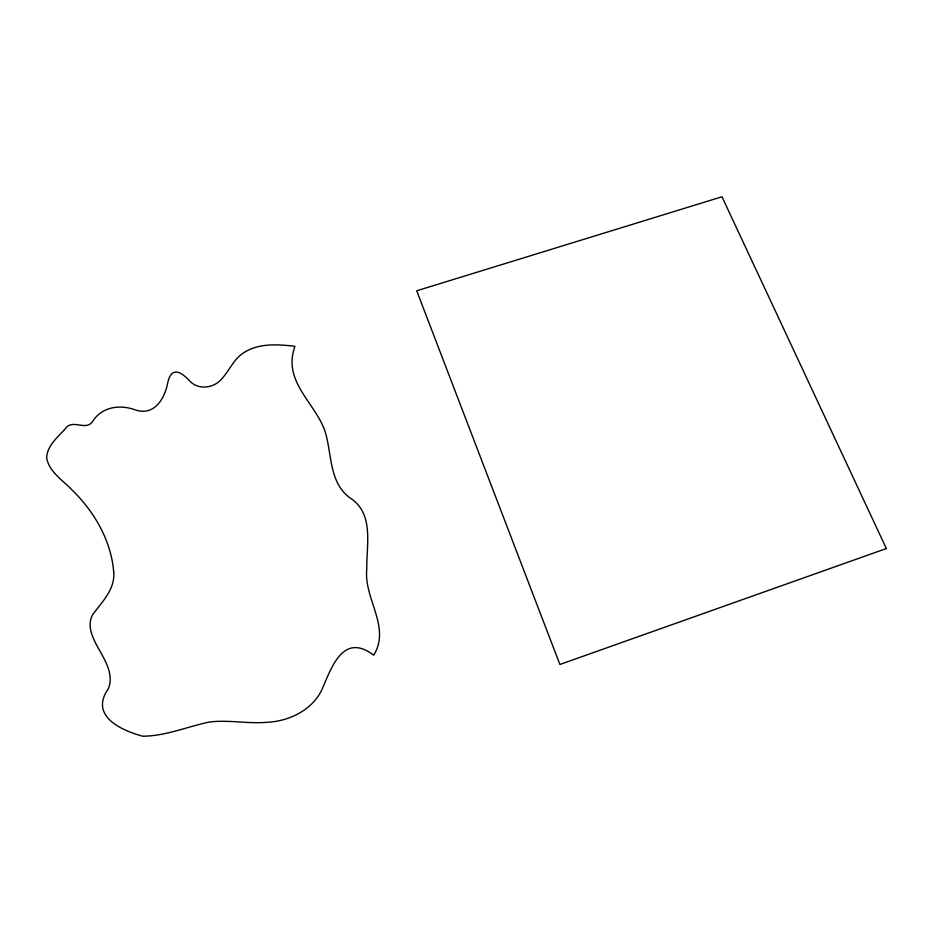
<?xml version="1.0" encoding="UTF-8"?>
<svg xmlns="http://www.w3.org/2000/svg" width="933" height="933" viewBox="0 0 933 933"><rect width="100%" height="100%" fill="white"/><g stroke="black" fill="none" stroke-linecap="round" stroke-linejoin="round"><path stroke-width="1.4" d="M113.674 571.602C115.435 589.096 102.175 601.703 92.752 614.555C86.058 626.288 93.568 639.49 99.271 649.951C105.826 661.45 113.826 675.072 108.415 688.624C89.37 715.529 120.24 730.107 142.749 736.23C165.759 736.02 187.043 726.749 209.19 722.049C228.55 719.576 248.003 724.031 267.398 722.282C288.997 721.127 311.109 710.631 321.372 690.805C331.168 668.704 342.563 631.536 373.678 655.188C391.195 627.279 363.532 598.473 366.786 569.177C366.331 545.14 374.46 513.628 350.143 498C328.393 482.209 332.253 452.808 324.602 429.996C313.92 401.61 282.466 380.921 294.933 346.33C277.008 344.137 256.388 342.843 241.227 354.517C233.285 360.628 229.39 370.144 222.905 377.503C215.161 388.023 198.916 390.915 189.562 380.839C180.069 370.588 170.692 366.564 167.427 384.256C163.928 400.467 153.07 416.666 134.235 409.54C119.634 404.525 102.852 406.835 93.463 420.107C87.189 431.886 75.025 419.745 66.861 426.848C59.187 436.259 47.058 444.819 46.65 457.928C49.192 472.075 62.768 480.168 71.969 489.918C94.186 511.447 111.039 540.382 113.674 571.602M886.35 548.534L559.893 664.483L416.724 290.793L721.979 196.77L886.35 548.534"/></g></svg>
